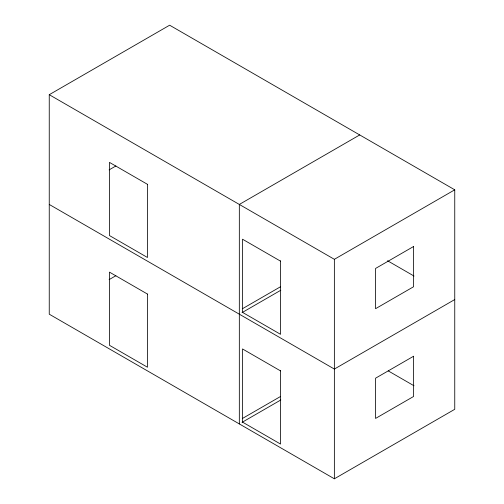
<?xml version="1.0" encoding="UTF-8"?>
<svg xmlns="http://www.w3.org/2000/svg" width="504" height="504" viewBox="0 0 504 504"><rect width="100%" height="100%" fill="white"/><g stroke="black" fill="none" stroke-linecap="round" stroke-linejoin="round"><path stroke-width="0.76" d="M49.247 94.702L169.634 25.2L454.753 189.813L454.753 409.298L334.366 478.8L49.247 314.187L49.247 94.702L334.366 259.314L454.753 189.813M109.103 169.892L115.901 165.961M109.103 279.632L115.901 275.707M359.711 134.94L239.331 204.441L239.331 423.927M242.493 308.7L280.514 286.751M242.046 312.619L280.816 290.235M242.493 418.44L280.514 396.497M242.046 422.358L280.816 399.974M454.753 299.552L334.366 369.06L49.247 204.448M387.544 260.751L414.017 276.041M280.514 261.141L242.493 239.198L242.493 312.36L280.514 334.303L280.514 260.788M388.225 370.887L414.017 385.781M280.514 370.887L242.493 348.938L242.493 422.1L280.514 444.049L280.514 370.534M334.366 259.314L334.366 478.8M413.57 246.513L375.549 268.462L375.549 308.7L413.57 286.751L413.57 246.513M413.57 356.252L375.549 378.202L375.549 418.44L413.57 396.49L413.57 356.252M147.458 184.325L109.444 162.376L109.444 235.538L147.458 257.487L147.458 184.325M147.458 294.065L109.444 272.122L109.444 345.284L147.458 367.227L147.458 294.065"/></g></svg>
